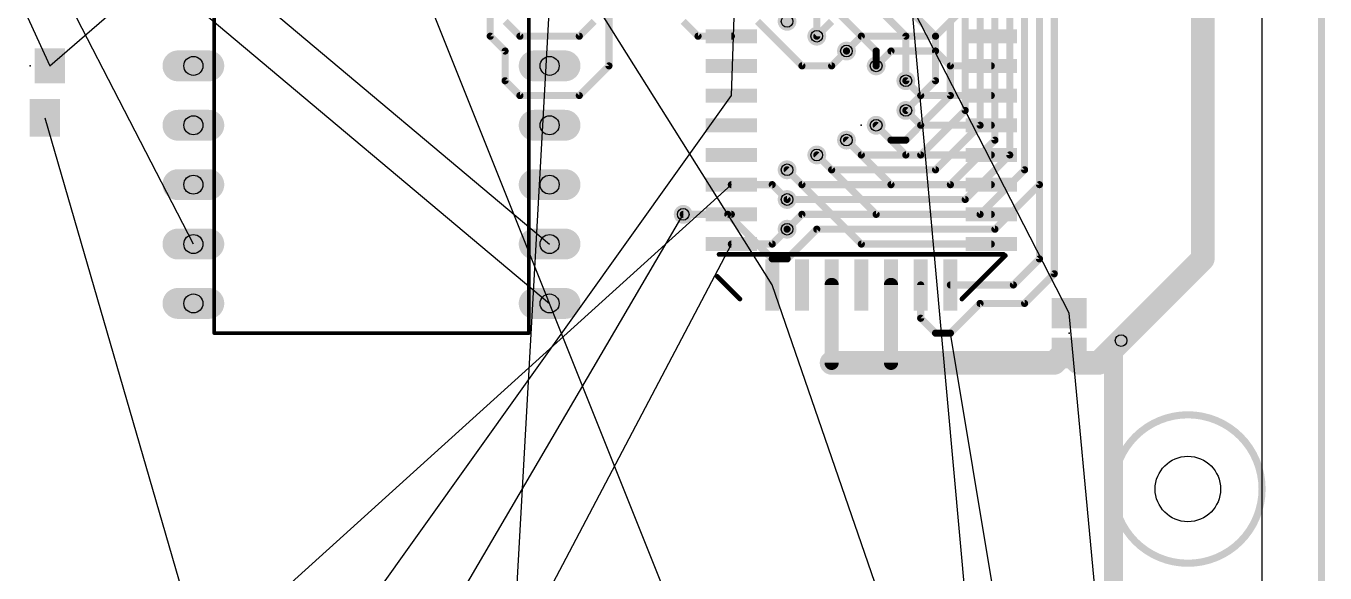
# Model space of a CAD drawing. Extents: x -3 to 108, y -3 to 135.
# Drawn here: x 52.5 to 108.1, y 66.3 to 89.7 of the extents above; entities that cross this region are included whole.
import ezdxf

# ---------------------------------------------------------------- set-up
doc = ezdxf.new("R2010")
doc.units = 0
for name, color, linetype in [('1', 22, 'CONTINUOUS'), ('16', 175, 'CONTINUOUS'), ('17', 82, 'CONTINUOUS'), ('18', 82, 'CONTINUOUS'), ('19', 53, 'CONTINUOUS'), ('20', 7, 'CONTINUOUS'), ('21', 253, 'CONTINUOUS'), ('23', 7, 'CONTINUOUS'), ('44', 253, 'CONTINUOUS')]:
    doc.layers.add(name, color=color, linetype=linetype)

# ---------------------------------------------------------------- blocks, each defined once
blk = doc.blocks.new('RECT')
blk.add_solid([(-0.5, -0.5), (0.5, -0.5), (-0.5, 0.5), (0.5, 0.5)])
blk = doc.blocks.new('LONGP100')
at = {"const_width": 1}
blk.add_lwpolyline([(-0.5, 0), (0.5, 0)], dxfattribs=at)
at = {"const_width": 0.5}
for points in [[(-0.5, 0.25, 1), (-0.5, -0.25)], [(0.5, -0.25, 1), (0.5, 0.25)]]:
    blk.add_lwpolyline(points, format="xyb", dxfattribs=at)
blk = doc.blocks.new('ROUNDV')
at = {"const_width": 0.5}
blk.add_lwpolyline([(0, -0.25, 1), (0, 0.25, 1), (0, -0.25)], format="xyb", dxfattribs=at)

msp = doc.modelspace()

# ---------------------------------------------------------------- linework, layer by layer
at = {"layer": '1'}
for points, const_width in [([(107.95, 133.985), (107.95, -2.2225)], 0.3048), ([(102.87, 79.6925), (102.87, 123.5075)], 1.016), ([(96.52, 79.0575), (96.52, 92.3925)], 0.3048), ([(95.885, 79.6925), (95.885, 91.1225)], 0.3048), ([(92.71, 90.4875), (91.44, 89.2175)], 0.3048), ([(81.28, 89.2175), (80.645, 89.8525)], 0.3048), ([(86.995, 89.8525), (86.36, 89.2175)], 0.3048), ([(82.705, 89.2175), (81.28, 89.2175)], 0.3048), ([(88.265, 89.2175), (87.63, 88.5825)], 0.3048), ([(91.44, 89.2175), (88.265, 89.2175)], 0.3048), ([(88.9, 87.9475), (89.535, 88.5825)], 0.3048), ([(89.535, 88.5825), (91.44, 88.5825)], 0.3048), ([(91.44, 88.5825), (92.075, 87.9475)], 0.3048), ([(92.075, 87.9475), (93.825, 87.9475)], 0.3048), ([(90.805, 86.6775), (90.17, 87.3125)], 0.3048), ([(93.825, 86.6775), (90.805, 86.6775)], 0.3048), ([(90.805, 85.4075), (90.17, 86.0425)], 0.3048), ([(90.17, 84.1375), (88.9, 85.4075)], 0.3048), ([(93.825, 85.4075), (90.805, 85.4075)], 0.3048), ([(89.535, 82.8675), (87.63, 84.7725)], 0.3048), ([(88.9, 81.5975), (86.36, 84.1375)], 0.3048), ([(93.825, 84.1375), (90.17, 84.1375)], 0.3048), ([(88.265, 80.3275), (85.09, 83.5025)], 0.3048), ([(82.705, 82.8675), (84.455, 82.8675)], 0.3048), ([(84.455, 82.8675), (85.09, 82.2325)], 0.3048), ([(93.825, 82.8675), (89.535, 82.8675)], 0.3048), ([(82.705, 81.5975), (80.645, 81.5975)], 0.3048), ([(93.825, 81.5975), (88.9, 81.5975)], 0.3048), ([(84.455, 80.3275), (85.09, 80.9625)], 0.3048), ([(82.705, 80.3275), (84.455, 80.3275)], 0.3048), ([(93.825, 80.3275), (88.265, 80.3275)], 0.3048), ([(99.3775, 76.2), (102.87, 79.6925)], 1.016), ([(94.77, 78.5775), (95.885, 79.6925)], 0.3048), ([(95.25, 77.7875), (96.52, 79.0575)], 0.3048), ([(86.995, 78.5775), (86.995, 75.2475)], 0.6096), ([(89.535, 78.5775), (89.535, 75.2475)], 0.6096), ([(90.805, 78.5775), (90.805, 77.1525)], 0.3048), ([(92.075, 78.5775), (94.77, 78.5775)], 0.3048), ([(92.075, 76.5175), (93.345, 77.7875)], 0.3048), ([(93.345, 77.7875), (95.25, 77.7875)], 0.3048), ([(90.805, 77.1525), (91.44, 76.5175)], 0.3048), ([(98.425, 75.2475), (99.3775, 76.2)], 1.016), ([(91.44, 76.5175), (92.075, 76.5175)], 0.3048), ([(96.94, 75.6675), (96.52, 75.2475)], 1.016), ([(97.155, 75.6675), (96.94, 75.6675)], 1.016), ([(97.575, 75.2475), (97.155, 75.6675)], 1.016), ([(89.535, 75.2475), (86.995, 75.2475)], 1.016), ([(96.52, 75.2475), (89.535, 75.2475)], 1.016), ([(98.425, 75.2475), (97.575, 75.2475)], 1.016)]:
    msp.add_lwpolyline(points, dxfattribs=dict(at, const_width=const_width))
for points, const_width in [([(81.28, 89.2937, 1), (81.28, 89.1413)], 0.1524), ([(81.2261, 89.1636, 1), (81.3339, 89.2714)], 0.1524), ([(82.705, 89.1413, 1), (82.705, 89.2937)], 0.1524), ([(86.3061, 89.2714, 1), (86.4139, 89.1636)], 0.1524), ([(88.265, 89.2937, 1), (88.265, 89.1413)], 0.1524), ([(88.3189, 89.1636, 1), (88.2111, 89.2714)], 0.1524), ([(91.3861, 89.2714, 1), (91.4939, 89.1636)], 0.1524), ([(91.44, 89.1413, 1), (91.44, 89.2937)], 0.1524), ([(87.5761, 88.6364, 1), (87.6839, 88.5286)], 0.1524), ([(89.535, 88.6587, 1), (89.535, 88.5063)], 0.1524), ([(89.5889, 88.5286, 1), (89.4811, 88.6364)], 0.1524), ([(91.4939, 88.6364, 1), (91.3861, 88.5286)], 0.1524), ([(91.44, 88.5063, 1), (91.44, 88.6587)], 0.1524), ([(88.8461, 88.0014, 1), (88.9539, 87.8936)], 0.1524), ([(92.075, 88.0237, 1), (92.075, 87.8713)], 0.1524), ([(92.0211, 87.8936, 1), (92.1289, 88.0014)], 0.1524), ([(93.825, 87.8713, 1), (93.825, 88.0237)], 0.1524), ([(90.2239, 87.3664, 1), (90.1161, 87.2586)], 0.1524), ([(90.805, 86.7537, 1), (90.805, 86.6013)], 0.1524), ([(90.7511, 86.6236, 1), (90.8589, 86.7314)], 0.1524), ([(93.825, 86.6013, 1), (93.825, 86.7537)], 0.1524), ([(90.2239, 86.0964, 1), (90.1161, 85.9886)], 0.1524), ([(88.9539, 85.4614, 1), (88.8461, 85.3536)], 0.1524), ([(90.805, 85.4837, 1), (90.805, 85.3313)], 0.1524), ([(90.7511, 85.3536, 1), (90.8589, 85.4614)], 0.1524), ([(93.825, 85.3313, 1), (93.825, 85.4837)], 0.1524), ([(87.6839, 84.8264, 1), (87.5761, 84.7186)], 0.1524), ([(86.4139, 84.1914, 1), (86.3061, 84.0836)], 0.1524), ([(90.17, 84.2137, 1), (90.17, 84.0613)], 0.1524), ([(90.1161, 84.0836, 1), (90.2239, 84.1914)], 0.1524), ([(93.825, 84.0613, 1), (93.825, 84.2137)], 0.1524), ([(85.1439, 83.5564, 1), (85.0361, 83.4486)], 0.1524), ([(82.705, 82.9437, 1), (82.705, 82.7913)], 0.1524), ([(84.5089, 82.9214, 1), (84.4011, 82.8136)], 0.1524), ([(84.455, 82.7913, 1), (84.455, 82.9437)], 0.1524), ([(89.535, 82.9437, 1), (89.535, 82.7913)], 0.1524), ([(89.4811, 82.8136, 1), (89.5889, 82.9214)], 0.1524), ([(93.825, 82.7913, 1), (93.825, 82.9437)], 0.1524), ([(85.0361, 82.1786, 1), (85.1439, 82.2864)], 0.1524), ([(80.645, 81.6737, 1), (80.645, 81.5213)], 0.1524), ([(82.705, 81.5213, 1), (82.705, 81.6737)], 0.1524), ([(88.9, 81.6737, 1), (88.9, 81.5213)], 0.1524), ([(88.8461, 81.5436, 1), (88.9539, 81.6514)], 0.1524), ([(93.825, 81.5213, 1), (93.825, 81.6737)], 0.1524), ([(85.1439, 80.9086, 1), (85.0361, 81.0164)], 0.1524), ([(82.705, 80.4037, 1), (82.705, 80.2513)], 0.1524), ([(84.4011, 80.3814, 1), (84.5089, 80.2736)], 0.1524), ([(84.455, 80.2513, 1), (84.455, 80.4037)], 0.1524), ([(88.265, 80.4037, 1), (88.265, 80.2513)], 0.1524), ([(88.2111, 80.2736, 1), (88.3189, 80.3814)], 0.1524), ([(93.825, 80.2513, 1), (93.825, 80.4037)], 0.1524), ([(103.0496, 79.5129, 1), (102.6904, 79.8721)], 0.508), ([(95.8088, 79.6925, 1), (95.9612, 79.6925)], 0.1524), ([(95.9389, 79.6386, 1), (95.8311, 79.7464)], 0.1524), ([(102.616, 79.6925, 1), (103.124, 79.6925)], 0.508), ([(96.4438, 79.0575, 1), (96.5962, 79.0575)], 0.1524), ([(96.5739, 79.0036, 1), (96.4661, 79.1114)], 0.1524), ([(87.1474, 78.5775, 1), (86.8426, 78.5775)], 0.3048), ([(89.6874, 78.5775, 1), (89.3826, 78.5775)], 0.3048), ([(90.8812, 78.5775, 1), (90.7288, 78.5775)], 0.1524), ([(92.075, 78.6537, 1), (92.075, 78.5013)], 0.1524), ([(94.7161, 78.6314, 1), (94.8239, 78.5236)], 0.1524), ([(94.77, 78.5013, 1), (94.77, 78.6537)], 0.1524), ([(93.345, 77.8637, 1), (93.345, 77.7113)], 0.1524), ([(93.3989, 77.7336, 1), (93.2911, 77.8414)], 0.1524), ([(95.1961, 77.8414, 1), (95.3039, 77.7336)], 0.1524), ([(95.25, 77.7113, 1), (95.25, 77.8637)], 0.1524), ([(90.8589, 77.2064, 1), (90.7511, 77.0986)], 0.1524), ([(90.7288, 77.1525, 1), (90.8812, 77.1525)], 0.1524), ([(99.5571, 76.0204, 1), (99.1979, 76.3796)], 0.508), ([(91.44, 76.5937, 1), (91.44, 76.4413)], 0.1524), ([(91.3861, 76.4636, 1), (91.4939, 76.5714)], 0.1524), ([(92.0211, 76.5714, 1), (92.1289, 76.4636)], 0.1524), ([(92.075, 76.4413, 1), (92.075, 76.5937)], 0.1524), ([(96.94, 75.9215, 1), (96.94, 75.4135)], 0.508), ([(97.1196, 75.4879, 1), (96.7604, 75.8471)], 0.508), ([(97.3346, 75.8471, 1), (96.9754, 75.4879)], 0.508), ([(97.155, 75.4135, 1), (97.155, 75.9215)], 0.508), ([(99.1979, 76.3796, 1), (99.5571, 76.0204)], 0.508), ([(86.995, 75.5015, 1), (86.995, 74.9935)], 0.508), ([(89.535, 75.5015, 1), (89.535, 74.9935)], 0.508), ([(89.535, 74.9935, 1), (89.535, 75.5015)], 0.508), ([(96.3404, 75.4271, 1), (96.6996, 75.0679)], 0.508), ([(96.52, 74.9935, 1), (96.52, 75.5015)], 0.508), ([(97.575, 75.5015, 1), (97.575, 74.9935)], 0.508), ([(97.3954, 75.0679, 1), (97.7546, 75.4271)], 0.508), ([(98.2454, 75.4271, 1), (98.6046, 75.0679)], 0.508), ([(98.425, 74.9935, 1), (98.425, 75.5015)], 0.508), ([(86.8426, 75.2475, 1), (87.1474, 75.2475)], 0.3048), ([(89.3826, 75.2475, 1), (89.6874, 75.2475)], 0.3048)]:
    msp.add_lwpolyline(points, format="xyb", dxfattribs=dict(at, const_width=const_width))
at = {"layer": '16'}
for points, const_width in [([(107.95, 134.62), (107.95, -2.54)], 0.3048), ([(95.885, 82.8675), (95.885, 97.4725)], 0.3048), ([(95.25, 83.5025), (95.25, 96.8375)], 0.3048), ([(94.615, 84.1375), (94.615, 96.2025)], 0.3048), ([(91.44, 89.2175), (88.265, 92.3925)], 0.3048), ([(86.36, 89.2175), (86.36, 91.7575)], 0.3048), ([(90.17, 89.2175), (87.63, 91.7575)], 0.3048), ([(93.98, 84.7725), (93.98, 91.7575)], 0.3048), ([(93.345, 85.4075), (93.345, 91.1225)], 0.3048), ([(72.39, 89.2175), (72.39, 90.4875)], 0.3048), ([(77.47, 90.4875), (77.47, 87.9475)], 0.3048), ([(88.9, 88.5825), (86.995, 90.4875)], 0.3048), ([(92.71, 86.0425), (92.71, 90.4875)], 0.3048), ([(73.66, 89.2175), (73.025, 89.8525)], 0.3048), ([(76.2, 89.2175), (76.835, 89.8525)], 0.3048), ([(85.725, 87.9475), (83.82, 89.8525)], 0.3048), ([(92.075, 86.6775), (92.075, 89.8525)], 0.3048), ([(73.025, 88.5825), (72.39, 89.2175)], 0.3048), ([(76.2, 89.2175), (73.66, 89.2175)], 0.3048), ([(90.17, 87.3125), (90.17, 89.2175)], 0.3048), ([(91.44, 87.3125), (91.44, 89.2175)], 0.3048), ([(73.025, 87.3125), (73.025, 88.5825)], 0.3048), ([(87.63, 88.5825), (86.995, 87.9475)], 0.3048), ([(88.9, 87.9475), (88.9, 88.5825)], 0.3048), ([(77.47, 87.9475), (76.2, 86.6775)], 0.3048), ([(86.995, 87.9475), (85.725, 87.9475)], 0.3048), ([(73.66, 86.6775), (73.025, 87.3125)], 0.3048), ([(90.17, 86.0425), (91.44, 87.3125)], 0.3048), ([(76.2, 86.6775), (73.66, 86.6775)], 0.3048), ([(90.17, 84.7725), (92.075, 86.6775)], 0.3048), ([(90.805, 84.1375), (92.71, 86.0425)], 0.3048), ([(88.9, 85.4075), (89.535, 84.7725)], 0.3048), ([(91.44, 83.5025), (93.345, 85.4075)], 0.3048), ([(87.63, 84.7725), (88.265, 84.1375)], 0.3048), ([(89.535, 84.7725), (90.17, 84.7725)], 0.3048), ([(92.075, 82.8675), (93.98, 84.7725)], 0.3048), ([(86.36, 84.1375), (86.995, 83.5025)], 0.3048), ([(88.265, 84.1375), (90.805, 84.1375)], 0.3048), ([(92.71, 82.2325), (94.615, 84.1375)], 0.3048), ([(85.09, 83.5025), (85.725, 82.8675)], 0.3048), ([(86.995, 83.5025), (91.44, 83.5025)], 0.3048), ([(93.345, 81.5975), (95.25, 83.5025)], 0.3048), ([(85.725, 82.8675), (92.075, 82.8675)], 0.3048), ([(93.98, 80.9625), (95.885, 82.8675)], 0.3048), ([(85.09, 82.2325), (92.71, 82.2325)], 0.3048), ([(80.645, 81.5975), (82.55, 81.5975)], 0.3048), ([(82.55, 81.5975), (84.455, 79.6925)], 0.3048), ([(85.09, 80.9625), (85.725, 81.5975)], 0.3048), ([(85.725, 81.5975), (93.345, 81.5975)], 0.3048), ([(85.09, 79.6925), (86.36, 80.9625)], 0.3048), ([(86.36, 80.9625), (93.98, 80.9625)], 0.3048), ([(84.455, 79.6925), (85.09, 79.6925)], 0.3048), ([(99.06, 75.8825), (99.3775, 76.2)], 0.8128), ([(99.06, 30.1625), (99.06, 75.8825)], 0.8128)]:
    msp.add_lwpolyline(points, dxfattribs=dict(at, const_width=const_width))
for points, const_width in [([(72.4439, 89.2714, 1), (72.3361, 89.1636)], 0.1524), ([(72.3138, 89.2175, 1), (72.4662, 89.2175)], 0.1524), ([(73.66, 89.2937, 1), (73.66, 89.1413)], 0.1524), ([(73.6061, 89.1636, 1), (73.7139, 89.2714)], 0.1524), ([(76.1461, 89.2714, 1), (76.2539, 89.1636)], 0.1524), ([(76.2, 89.1413, 1), (76.2, 89.2937)], 0.1524), ([(86.2838, 89.2175, 1), (86.4362, 89.2175)], 0.1524), ([(90.2462, 89.2175, 1), (90.0938, 89.2175)], 0.1524), ([(90.1161, 89.1636, 1), (90.2239, 89.2714)], 0.1524), ([(91.5162, 89.2175, 1), (91.3638, 89.2175)], 0.1524), ([(91.3861, 89.1636, 1), (91.4939, 89.2714)], 0.1524), ([(73.1012, 88.5825, 1), (72.9488, 88.5825)], 0.1524), ([(72.9711, 88.5286, 1), (73.0789, 88.6364)], 0.1524), ([(87.6839, 88.5286, 1), (87.5761, 88.6364)], 0.1524), ([(88.9762, 88.5825, 1), (88.8238, 88.5825)], 0.1524), ([(88.8461, 88.5286, 1), (88.9539, 88.6364)], 0.1524), ([(77.3938, 87.9475, 1), (77.5462, 87.9475)], 0.1524), ([(77.5239, 87.8936, 1), (77.4161, 88.0014)], 0.1524), ([(85.725, 88.0237, 1), (85.725, 87.8713)], 0.1524), ([(85.6711, 87.8936, 1), (85.7789, 88.0014)], 0.1524), ([(86.9411, 88.0014, 1), (87.0489, 87.8936)], 0.1524), ([(86.995, 87.8713, 1), (86.995, 88.0237)], 0.1524), ([(88.8238, 87.9475, 1), (88.9762, 87.9475)], 0.1524), ([(73.0789, 87.3664, 1), (72.9711, 87.2586)], 0.1524), ([(72.9488, 87.3125, 1), (73.1012, 87.3125)], 0.1524), ([(90.0938, 87.3125, 1), (90.2462, 87.3125)], 0.1524), ([(91.3638, 87.3125, 1), (91.5162, 87.3125)], 0.1524), ([(91.4939, 87.2586, 1), (91.3861, 87.3664)], 0.1524), ([(73.66, 86.7537, 1), (73.66, 86.6013)], 0.1524), ([(73.6061, 86.6236, 1), (73.7139, 86.7314)], 0.1524), ([(76.1461, 86.7314, 1), (76.2539, 86.6236)], 0.1524), ([(76.2, 86.6013, 1), (76.2, 86.7537)], 0.1524), ([(91.9988, 86.6775, 1), (92.1512, 86.6775)], 0.1524), ([(92.1289, 86.6236, 1), (92.0211, 86.7314)], 0.1524), ([(90.1161, 86.0964, 1), (90.2239, 85.9886)], 0.1524), ([(92.7639, 85.9886, 1), (92.6561, 86.0964)], 0.1524), ([(92.6338, 86.0425, 1), (92.7862, 86.0425)], 0.1524), ([(88.9539, 85.4614, 1), (88.8461, 85.3536)], 0.1524), ([(93.2688, 85.4075, 1), (93.4212, 85.4075)], 0.1524), ([(93.3989, 85.3536, 1), (93.2911, 85.4614)], 0.1524), ([(87.6839, 84.8264, 1), (87.5761, 84.7186)], 0.1524), ([(89.535, 84.8487, 1), (89.535, 84.6963)], 0.1524), ([(89.4811, 84.7186, 1), (89.5889, 84.8264)], 0.1524), ([(90.1161, 84.8264, 1), (90.2239, 84.7186)], 0.1524), ([(90.17, 84.6963, 1), (90.17, 84.8487)], 0.1524), ([(93.9038, 84.7725, 1), (94.0562, 84.7725)], 0.1524), ([(94.0339, 84.7186, 1), (93.9261, 84.8264)], 0.1524), ([(86.4139, 84.1914, 1), (86.3061, 84.0836)], 0.1524), ([(88.265, 84.2137, 1), (88.265, 84.0613)], 0.1524), ([(88.2111, 84.0836, 1), (88.3189, 84.1914)], 0.1524), ([(90.7511, 84.1914, 1), (90.8589, 84.0836)], 0.1524), ([(90.805, 84.0613, 1), (90.805, 84.2137)], 0.1524), ([(94.5388, 84.1375, 1), (94.6912, 84.1375)], 0.1524), ([(94.6689, 84.0836, 1), (94.5611, 84.1914)], 0.1524), ([(85.1439, 83.5564, 1), (85.0361, 83.4486)], 0.1524), ([(86.995, 83.5787, 1), (86.995, 83.4263)], 0.1524), ([(86.9411, 83.4486, 1), (87.0489, 83.5564)], 0.1524), ([(91.3861, 83.5564, 1), (91.4939, 83.4486)], 0.1524), ([(91.44, 83.4263, 1), (91.44, 83.5787)], 0.1524), ([(95.1738, 83.5025, 1), (95.3262, 83.5025)], 0.1524), ([(95.3039, 83.4486, 1), (95.1961, 83.5564)], 0.1524), ([(85.725, 82.9437, 1), (85.725, 82.7913)], 0.1524), ([(85.6711, 82.8136, 1), (85.7789, 82.9214)], 0.1524), ([(92.0211, 82.9214, 1), (92.1289, 82.8136)], 0.1524), ([(92.075, 82.7913, 1), (92.075, 82.9437)], 0.1524), ([(95.8088, 82.8675, 1), (95.9612, 82.8675)], 0.1524), ([(95.9389, 82.8136, 1), (95.8311, 82.9214)], 0.1524), ([(85.09, 82.3087, 1), (85.09, 82.1563)], 0.1524), ([(92.6561, 82.2864, 1), (92.7639, 82.1786)], 0.1524), ([(92.71, 82.1563, 1), (92.71, 82.3087)], 0.1524), ([(80.645, 81.6737, 1), (80.645, 81.5213)], 0.1524), ([(82.6039, 81.6514, 1), (82.4961, 81.5436)], 0.1524), ([(82.55, 81.5213, 1), (82.55, 81.6737)], 0.1524), ([(85.725, 81.6737, 1), (85.725, 81.5213)], 0.1524), ([(85.7789, 81.5436, 1), (85.6711, 81.6514)], 0.1524), ([(93.2911, 81.6514, 1), (93.3989, 81.5436)], 0.1524), ([(93.345, 81.5213, 1), (93.345, 81.6737)], 0.1524), ([(85.0361, 81.0164, 1), (85.1439, 80.9086)], 0.1524), ([(86.36, 81.0387, 1), (86.36, 80.8863)], 0.1524), ([(86.4139, 80.9086, 1), (86.3061, 81.0164)], 0.1524), ([(93.9261, 81.0164, 1), (94.0339, 80.9086)], 0.1524), ([(93.98, 80.8863, 1), (93.98, 81.0387)], 0.1524), ([(84.455, 79.7687, 1), (84.455, 79.6163)], 0.1524), ([(84.4011, 79.6386, 1), (84.5089, 79.7464)], 0.1524), ([(85.0361, 79.7464, 1), (85.1439, 79.6386)], 0.1524), ([(85.09, 79.6163, 1), (85.09, 79.7687)], 0.1524), ([(99.2632, 75.8825, 1), (98.8568, 75.8825)], 0.4064), ([(98.9163, 76.0262, 1), (99.2037, 75.7388)], 0.4064), ([(99.5212, 76.0563, 1), (99.2338, 76.3437)], 0.4064)]:
    msp.add_lwpolyline(points, format="xyb", dxfattribs=dict(at, const_width=const_width))
at = {"layer": '19'}
for p, q in [((23.495, 123.5075), (74.93, 80.3275)), ((23.495, 120.9675), (74.93, 77.7875)), ((59.69, 80.3275), (38.735, 120.9675)), ((82.705, 86.6775), (83.82, 119.6975)), ((95.245, 26.9875), (59.69, 115.8875)), ((95.245, 37.1475), (88.265, 114.6175)), ((84.455, 78.5775), (65.405, 108.9025)), ((44.4475, 107.8025), (53.555, 87.9475)), ((53.555, 87.9475), (70.3834, 102.5525)), ((97.155, 77.3675), (89.535, 92.2375)), ((71.195, 24.1575), (74.93, 90.4875)), ((54.605, 47.3075), (82.705, 86.6775)), ((53.3375, 85.725), (71.195, 24.1575)), ((54.605, 57.4675), (82.705, 82.8675)), ((54.605, 37.1475), (80.645, 81.5975)), ((54.605, 26.9875), (82.705, 80.3275)), ((95.245, 47.3075), (84.455, 78.5775)), ((102.235, 23.1775), (97.155, 77.3675)), ((95.245, 57.4675), (92.075, 76.5175))]:
    msp.add_line(p, q, dxfattribs=at)
at = {"layer": '20'}
msp.add_line((105.41, 0), (105.41, 132.3975), dxfattribs=at)
msp.add_circle((102.235, 69.85), 1.4, dxfattribs=at)
at = {"layer": '21'}
for points, const_width in [([(60.579, 127.3175), (60.579, 76.5175)], 0.1524), ([(74.041, 76.5175), (74.041, 127.3175)], 0.1524), ([(82.181, 79.8825), (94.349, 79.8825)], 0.2032), ([(92.571, 77.9775), (94.425, 79.8315)], 0.2032), ([(82.105, 78.9425), (83.07, 77.9775)], 0.2032), ([(74.041, 76.5175), (60.579, 76.5175)], 0.1524)]:
    msp.add_lwpolyline(points, dxfattribs=dict(at, const_width=const_width))
for points, const_width in [([(82.181, 79.9333, 1), (82.181, 79.8317)], 0.1016), ([(94.349, 79.8317, 1), (94.349, 79.9333)], 0.1016), ([(94.4609, 79.7956, 1), (94.3891, 79.8674)], 0.1016), ([(82.1409, 78.9784, 1), (82.0691, 78.9066)], 0.1016), ([(83.0341, 77.9416, 1), (83.1059, 78.0134)], 0.1016), ([(92.5351, 78.0134, 1), (92.6069, 77.9416)], 0.1016), ([(60.579, 76.5556, 1), (60.579, 76.4794)], 0.0762), ([(60.5409, 76.5175, 1), (60.6171, 76.5175)], 0.0762), ([(74.0029, 76.5175, 1), (74.0791, 76.5175)], 0.0762), ([(74.041, 76.4794, 1), (74.041, 76.5556)], 0.0762), ([(102.235, 66.675, 1), (102.235, 73.025, 1), (102.235, 66.675)], 0.3048)]:
    msp.add_lwpolyline(points, format="xyb", dxfattribs=dict(at, const_width=const_width))
at = {"layer": '23'}
for p in [(52.705, 87.9475), (88.265, 85.4075), (97.155, 76.5175)]:
    msp.add_point(p, dxfattribs=at)
at = {"layer": '44'}
for centre, radius in [((85.09, 89.8525), 0.25), ((86.36, 89.2175), 0.25), ((87.63, 88.5825), 0.25), ((59.69, 87.9475), 0.4064), ((74.93, 87.9475), 0.4064), ((88.9, 87.9475), 0.25), ((90.17, 87.3125), 0.25), ((90.17, 86.0425), 0.25), ((59.69, 85.4075), 0.4064), ((74.93, 85.4075), 0.4064), ((88.9, 85.4075), 0.25), ((87.63, 84.7725), 0.25), ((86.36, 84.1375), 0.25), ((85.09, 83.5025), 0.25), ((59.69, 82.8675), 0.4064), ((74.93, 82.8675), 0.4064), ((85.09, 82.2325), 0.25), ((80.645, 81.5975), 0.25), ((85.09, 80.9625), 0.25), ((59.69, 80.3275), 0.4064), ((74.93, 80.3275), 0.4064), ((59.69, 77.7875), 0.4064), ((74.93, 77.7875), 0.4064), ((99.3775, 76.2), 0.25)]:
    msp.add_circle(centre, radius, dxfattribs=at)

# ---------------------------------------------------------------- block references
at = {"layer": '1'}
for p, xscale, yscale, rotation in [((82.705, 89.2175), 0.6, 2.2, 90), ((93.825, 89.2175), 0.6, 2.2, 90), ((82.705, 87.9475), 0.6, 2.2, 90), ((93.825, 87.9475), 0.6, 2.2, 90), ((82.705, 86.6775), 0.6, 2.2, 90), ((93.825, 86.6775), 0.6, 2.2, 90), ((53.3375, 85.725), 1.3, 1.6, 180), ((82.705, 85.4075), 0.6, 2.2, 90), ((93.825, 85.4075), 0.6, 2.2, 90), ((82.705, 84.1375), 0.6, 2.2, 90), ((93.825, 84.1375), 0.6, 2.2, 90), ((82.705, 82.8675), 0.6, 2.2, 90), ((93.825, 82.8675), 0.6, 2.2, 90), ((82.705, 81.5975), 0.6, 2.2, 90), ((93.825, 81.5975), 0.6, 2.2, 90), ((82.705, 80.3275), 0.6, 2.2, 90), ((93.825, 80.3275), 0.6, 2.2, 90), ((84.455, 78.5775), 2.2, 0.6, 90), ((85.725, 78.5775), 2.2, 0.6, 90), ((86.995, 78.5775), 2.2, 0.6, 90), ((88.265, 78.5775), 2.2, 0.6, 90), ((89.535, 78.5775), 2.2, 0.6, 90), ((90.805, 78.5775), 2.2, 0.6, 90), ((92.075, 78.5775), 2.2, 0.6, 90), ((97.155, 77.3675), 1.3, 1.5, 90), ((97.155, 75.6675), 1.3, 1.5, 90)]:
    msp.add_blockref('RECT', p, dxfattribs=dict(at, xscale=xscale, yscale=yscale, rotation=rotation))
at = {"layer": '1', "xscale": 1.3, "yscale": 1.5}
msp.add_blockref('RECT', (53.555, 87.9475), dxfattribs=at)
at = {"layer": '17', "xscale": 1.3208, "yscale": 1.3208}
for p in [(59.69, 87.9475), (59.69, 87.9475), (74.93, 87.9475), (74.93, 87.9475), (59.69, 85.4075), (59.69, 85.4075), (74.93, 85.4075), (74.93, 85.4075), (59.69, 82.8675), (59.69, 82.8675), (74.93, 82.8675), (74.93, 82.8675), (59.69, 80.3275), (59.69, 80.3275), (74.93, 80.3275), (74.93, 80.3275), (59.69, 77.7875), (59.69, 77.7875), (74.93, 77.7875), (74.93, 77.7875)]:
    msp.add_blockref('LONGP100', p, dxfattribs=at)
at = {"layer": '18', "xscale": 0.8048, "yscale": 0.8048}
for p in [(85.09, 89.8525), (85.09, 89.8525), (86.36, 89.2175), (86.36, 89.2175), (87.63, 88.5825), (87.63, 88.5825), (88.9, 87.9475), (88.9, 87.9475), (90.17, 87.3125), (90.17, 87.3125), (90.17, 86.0425), (90.17, 86.0425), (88.9, 85.4075), (88.9, 85.4075), (87.63, 84.7725), (87.63, 84.7725), (86.36, 84.1375), (86.36, 84.1375), (85.09, 83.5025), (85.09, 83.5025), (85.09, 82.2325), (85.09, 82.2325), (80.645, 81.5975), (80.645, 81.5975), (85.09, 80.9625), (85.09, 80.9625), (99.3775, 76.2), (99.3775, 76.2)]:
    msp.add_blockref('ROUNDV', p, dxfattribs=at)

doc.saveas('drawing.dxf')
